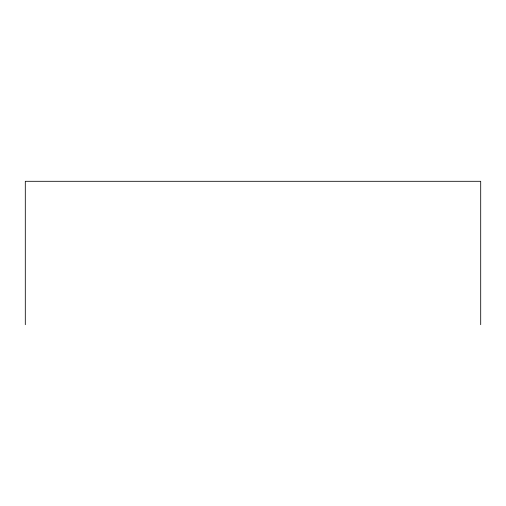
<?xml version="1.0" encoding="UTF-8"?>
<svg xmlns="http://www.w3.org/2000/svg" width="506" height="506" viewBox="0 0 506 506"><rect width="100%" height="100%" fill="white"/><g stroke="black" fill="none" stroke-linecap="round" stroke-linejoin="round"><path stroke-width="0.76" d="M480.7 324.7L480.7 181.3L25.3 181.3L25.3 324.7"/></g></svg>
